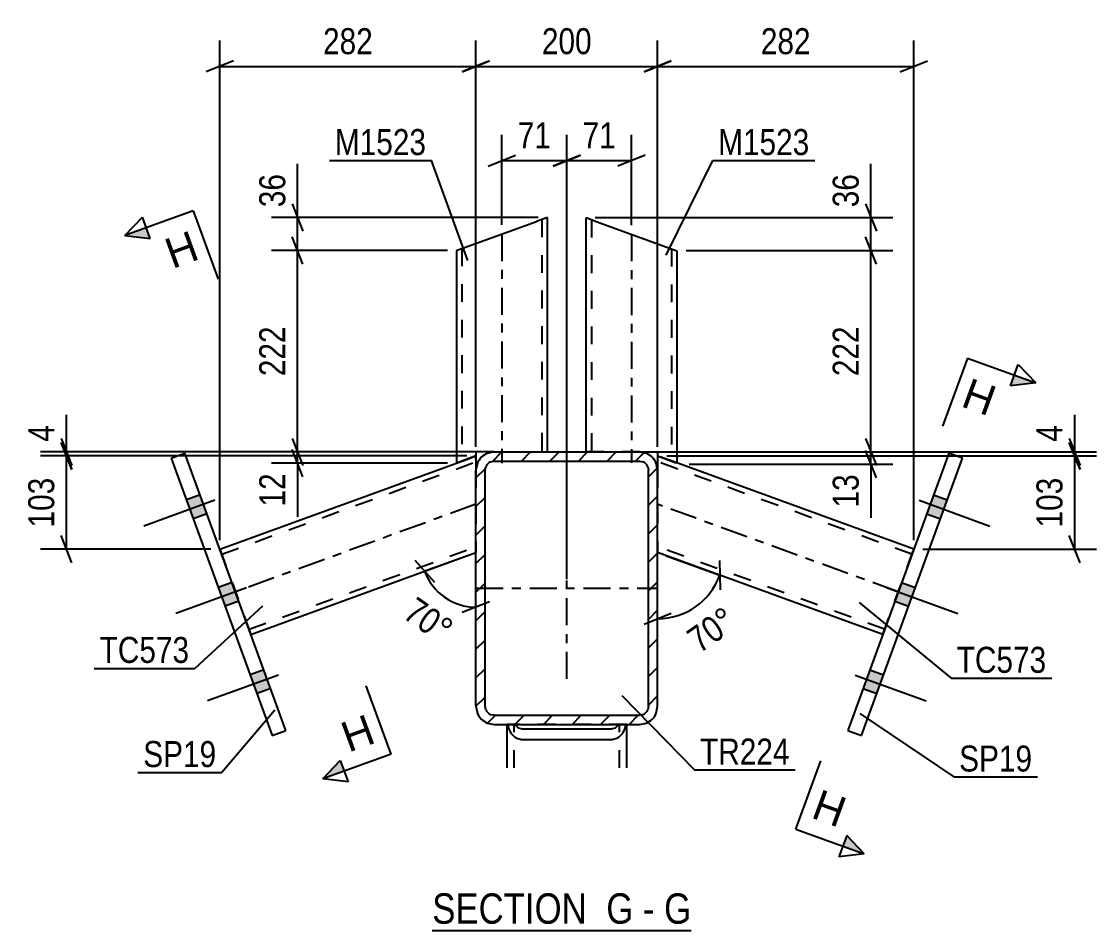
# Model space of a CAD drawing. Header units: millimetres. Extents: x -153 to 1036, y -682 to 159.
# Drawn here: x 485.4 to 603.7, y -453.6 to -353.5 of the extents above; entities that cross this region are included whole.
import ezdxf

# ---------------------------------------------------------------- set-up
doc = ezdxf.new("R2010")
doc.units = ezdxf.units.MM
doc.linetypes.add('DXK_LINE_DOT2', pattern=[3.9198, 1.9599, -1.9599])
doc.linetypes.add('DXK_LINE_DOT3', pattern=[5.9187, 2.979, -0.9799, 0.9799, -0.9799])
doc.styles.add('Arial', font='ARIAL.TTF', dxfattribs={"height": 0.2})
doc.styles.add('Arial Narrow', font='ARIALN.TTF', dxfattribs={"height": 0.2})

# ---------------------------------------------------------------- blocks, each defined once
blk = doc.blocks.new('Unknown-761548098-18 - 3685')
at = {"color": 6, "linetype": 'Continuous'}
blk.add_line((530.57, -453.58), (559.07, -453.58), dxfattribs=at)
at = {"color": 0, "linetype": 'Continuous'}
for points in [[(548.68, -452.83), (548.68, -449.33), (530.57, -449.33), (530.57, -452.83)], [(552.71, -452.83), (552.71, -449.33), (549.73, -449.33), (549.73, -452.83)], [(555.04, -452.83), (555.04, -449.33), (553.76, -449.33), (553.76, -452.83)], [(559.07, -452.83), (559.07, -449.33), (556.09, -449.33), (556.09, -452.83)]]:
    blk.add_wipeout(points, dxfattribs=at)
at = {"color": 7, "linetype": 'Continuous', "style": 'Arial Narrow'}
for s, p in [('SECTION ', (530.57, -452.83)), ('G', (549.73, -452.83)), ('G', (556.09, -452.83)), ('-', (553.76, -452.83))]:
    blk.add_text(s, height=3.34, dxfattribs=at).set_placement(p)
blk = doc.blocks.new('Bolt-761548098-3714 - 3685')
at = {"linetype": 'Continuous'}
for points in [[(505.77, -407.68), (505.02, -405.61), (503.52, -406.16), (504.27, -408.23)], [(505.77, -407.68), (505.02, -405.61), (503.52, -406.16), (504.27, -408.23)], [(505.77, -407.68), (505.02, -405.61), (503.52, -406.16), (504.27, -408.23)], [(509.28, -417.31), (508.53, -415.24), (507.02, -415.79), (507.78, -417.86)], [(509.28, -417.31), (508.53, -415.24), (507.02, -415.79), (507.78, -417.86)], [(512.79, -426.94), (512.03, -424.87), (510.53, -425.42), (511.28, -427.49)], [(512.79, -426.94), (512.03, -424.87), (510.53, -425.42), (511.28, -427.49)], [(512.79, -426.94), (512.03, -424.87), (510.53, -425.42), (511.28, -427.49)]]:
    blk.add_hatch(color=1, dxfattribs=at).paths.add_polyline_path(points)
at = {"color": 1, "linetype": 'Continuous'}
for p, q in [((505.02, -405.61), (503.52, -406.16)), ((505.02, -405.61), (503.52, -406.16)), ((505.02, -405.61), (503.52, -406.16)), ((506.62, -406.2), (498.82, -409.04)), ((506.62, -406.2), (498.82, -409.04)), ((506.62, -406.2), (498.82, -409.04)), ((505.77, -407.68), (504.27, -408.23)), ((505.77, -407.68), (504.27, -408.23)), ((505.77, -407.68), (504.27, -408.23)), ((508.53, -415.24), (507.02, -415.79)), ((508.53, -415.24), (507.02, -415.79)), ((510.12, -415.83), (502.33, -418.67)), ((510.12, -415.83), (502.33, -418.67)), ((509.28, -417.31), (507.78, -417.86)), ((509.28, -417.31), (507.78, -417.86)), ((513.63, -425.46), (505.83, -428.3)), ((513.63, -425.46), (505.83, -428.3)), ((513.63, -425.46), (505.83, -428.3)), ((512.03, -424.87), (510.53, -425.42)), ((512.03, -424.87), (510.53, -425.42)), ((512.03, -424.87), (510.53, -425.42)), ((512.79, -426.94), (511.28, -427.49)), ((512.79, -426.94), (511.28, -427.49)), ((512.79, -426.94), (511.28, -427.49))]:
    blk.add_line(p, q, dxfattribs=at)
blk = doc.blocks.new('Part-761548098-3798 - 3685')
at = {"color": 2, "linetype": 'Continuous'}
for p, q in [((538.78, -430.88), (538.78, -435.66)), ((538.88, -430.88), (538.91, -431.09)), ((539.82, -431.02), (539.75, -430.88)), ((540.08, -431.28), (539.82, -431.02)), ((540.38, -431.37), (540.08, -431.28)), ((540.38, -431.37), (550.38, -431.37)), ((550.69, -431.28), (550.38, -431.37)), ((550.95, -431.02), (550.69, -431.28)), ((551.01, -430.88), (550.95, -431.02)), ((551.86, -431.09), (551.89, -430.88)), ((551.98, -435.66), (551.98, -430.88)), ((539.77, -432.36), (540.38, -432.53)), ((540.38, -432.53), (550.38, -432.53)), ((550.38, -432.53), (551, -432.36))]:
    blk.add_line(p, q, dxfattribs=at)
at = {"color": 7, "linetype": 'DXK_LINE_DOT2'}
for p, q in [((551.98, -430.88), (538.78, -430.88)), ((539.58, -435.66), (539.58, -430.88)), ((551.18, -435.66), (551.18, -430.88))]:
    blk.add_line(p, q, dxfattribs=at)
at = {"color": 2, "linetype": 'Continuous'}
for centre, start, end in [((540.98, -430.6), 193.2949, 235.5335), ((549.79, -430.6), 304.4665, 346.7051)]:
    blk.add_arc(centre, 2.13, start, end, dxfattribs=at)
blk = doc.blocks.new('Part-761548098-3694 - 3685')
at = {"linetype": 'Continuous'}
h = blk.add_hatch(dxfattribs=at)
h.set_pattern_fill('', scale=0.7, style=0, pattern_type=0)
h.set_pattern_definition([(45, (535.3844, -428.8817), (-1.57154, 1.57154), [])])
h.paths.add_polyline_path([(535.38, -402.88), (535.38, -428.88), (535.54, -429.65), (535.97, -430.3), (536.62, -430.73), (537.38, -430.88), (553.38, -430.88), (554.15, -430.73), (554.8, -430.3), (555.23, -429.65), (555.38, -428.88), (555.38, -402.88), (555.23, -402.12), (554.8, -401.47), (554.15, -401.03), (553.38, -400.88), (537.38, -400.88), (536.62, -401.03), (535.97, -401.47), (535.54, -402.12)])
h.paths.add_polyline_path([(536.68, -402.17), (537, -401.96), (537.38, -401.88), (553.38, -401.88), (553.77, -401.96), (554.09, -402.17), (554.31, -402.5), (554.38, -402.88), (554.38, -428.88), (554.31, -429.26), (554.09, -429.59), (553.77, -429.81), (553.38, -429.88), (537.38, -429.88), (537, -429.81), (536.68, -429.59), (536.46, -429.26), (536.38, -428.88), (536.38, -402.88), (536.46, -402.5)])
at = {"color": 2, "linetype": 'Continuous'}
for p, q in [((537.38, -400.88), (536.62, -401.03)), ((537.38, -400.88), (553.38, -400.88)), ((554.15, -401.03), (553.38, -400.88)), ((535.54, -402.12), (535.38, -402.88)), ((537, -401.96), (537.38, -401.88)), ((537.38, -401.88), (553.38, -401.88)), ((553.38, -401.88), (553.77, -401.96)), ((555.38, -402.88), (555.23, -402.12)), ((535.38, -428.88), (535.38, -402.88)), ((536.38, -402.88), (536.46, -402.5)), ((536.38, -428.88), (536.38, -402.88)), ((554.31, -402.5), (554.38, -402.88)), ((554.38, -428.88), (554.38, -402.88)), ((555.38, -428.88), (555.38, -402.88)), ((535.38, -428.88), (535.54, -429.65)), ((536.46, -429.26), (536.38, -428.88)), ((554.38, -428.88), (554.31, -429.26)), ((555.23, -429.65), (555.38, -428.88)), ((537.38, -429.88), (537, -429.81)), ((537.38, -429.88), (553.38, -429.88)), ((553.77, -429.81), (553.38, -429.88)), ((536.62, -430.73), (537.38, -430.88)), ((537.38, -430.88), (553.38, -430.88)), ((553.38, -430.88), (554.15, -430.73))]:
    blk.add_line(p, q, dxfattribs=at)
at = {"color": 7, "linetype": 'DXK_LINE_DOT3'}
for p, q in [((545.38, -425.88), (545.38, -405.88)), ((535.38, -415.88), (555.38, -415.88))]:
    blk.add_line(p, q, dxfattribs=at)
at = {"color": 2, "linetype": 'Continuous'}
for centre, radius, start, end in [((537.38, -402.88), 2, 112.5, 157.5), ((553.38, -402.88), 2, 22.5, 67.5), ((537.38, -402.88), 1, 112.5, 157.5), ((553.38, -402.88), 1, 22.5, 67.5), ((537.38, -428.88), 1, 202.5, 247.5), ((553.38, -428.88), 1, 292.5, 337.5), ((537.38, -428.88), 2, 202.5, 247.5), ((553.38, -428.88), 2, 292.5, 337.5)]:
    blk.add_arc(centre, radius, start, end, dxfattribs=at)
blk = doc.blocks.new('Bolt-761548098-3715 - 3685')
at = {"linetype": 'Continuous'}
for points in [[(585.75, -405.61), (584.99, -407.68), (586.5, -408.23), (587.25, -406.16)], [(585.75, -405.61), (584.99, -407.68), (586.5, -408.23), (587.25, -406.16)], [(585.75, -405.61), (584.99, -407.68), (586.5, -408.23), (587.25, -406.16)], [(582.24, -415.24), (581.49, -417.31), (582.99, -417.86), (583.74, -415.79)], [(582.24, -415.24), (581.49, -417.31), (582.99, -417.86), (583.74, -415.79)], [(578.74, -424.88), (577.98, -426.94), (579.49, -427.49), (580.24, -425.42)], [(578.74, -424.88), (577.98, -426.94), (579.49, -427.49), (580.24, -425.42)], [(578.74, -424.88), (577.98, -426.94), (579.49, -427.49), (580.24, -425.42)]]:
    blk.add_hatch(color=1, dxfattribs=at).paths.add_polyline_path(points)
at = {"color": 1, "linetype": 'Continuous'}
for p, q in [((585.75, -405.61), (587.25, -406.16)), ((585.75, -405.61), (587.25, -406.16)), ((585.75, -405.61), (587.25, -406.16)), ((584.15, -406.2), (591.95, -409.04)), ((584.15, -406.2), (591.95, -409.04)), ((584.15, -406.2), (591.95, -409.04)), ((584.99, -407.68), (586.5, -408.23)), ((584.99, -407.68), (586.5, -408.23)), ((584.99, -407.68), (586.5, -408.23)), ((582.24, -415.24), (583.74, -415.79)), ((582.24, -415.24), (583.74, -415.79)), ((580.64, -415.83), (588.44, -418.67)), ((580.64, -415.83), (588.44, -418.67)), ((581.49, -417.31), (582.99, -417.86)), ((581.49, -417.31), (582.99, -417.86)), ((577.14, -425.46), (584.94, -428.3)), ((577.14, -425.46), (584.94, -428.3)), ((577.14, -425.46), (584.94, -428.3)), ((578.74, -424.88), (580.24, -425.42)), ((578.74, -424.88), (580.24, -425.42)), ((578.74, -424.88), (580.24, -425.42)), ((577.98, -426.94), (579.49, -427.49)), ((577.98, -426.94), (579.49, -427.49)), ((577.98, -426.94), (579.49, -427.49))]:
    blk.add_line(p, q, dxfattribs=at)
blk = doc.blocks.new('Part-761548098-3837 - 3685')
at = {"color": 2, "linetype": 'Continuous'}
for p, q in [((555.38, -401.32), (555.38, -402.6)), ((583.58, -411.58), (557.51, -402.09)), ((555.38, -402.6), (555.38, -402.88)), ((580.16, -420.98), (555.38, -411.96))]:
    blk.add_line(p, q, dxfattribs=at)
at = {"color": 7, "linetype": 'DXK_LINE_DOT2'}
for p, q in [((557.51, -402.09), (555.38, -401.32)), ((555.38, -401.32), (555.38, -401.42)), ((555.38, -401.42), (555.38, -401.69)), ((583.37, -412.14), (555.38, -401.96)), ((555.38, -402.88), (555.38, -411.96)), ((580.36, -420.41), (555.38, -411.32)), ((580.16, -420.98), (583.58, -411.58))]:
    blk.add_line(p, q, dxfattribs=at)
at = {"color": 7, "linetype": 'DXK_LINE_DOT3'}
blk.add_line((581.87, -416.28), (555.38, -406.64), dxfattribs=at)
blk = doc.blocks.new('Part-761548098-3842 - 3685')
at = {"color": 2, "linetype": 'Continuous'}
for p, q in [((501.84, -401.55), (503.35, -401.01)), ((514.46, -431.55), (503.35, -401.01)), ((501.84, -401.55), (512.96, -432.09)), ((512.96, -432.09), (514.46, -431.55))]:
    blk.add_line(p, q, dxfattribs=at)
blk = doc.blocks.new('Part-761548098-3847 - 3685')
at = {"color": 2, "linetype": 'Continuous'}
for p, q in [((587.42, -401.01), (576.31, -431.55)), ((588.93, -401.55), (587.42, -401.01)), ((577.81, -432.09), (588.93, -401.55)), ((576.31, -431.55), (577.81, -432.09))]:
    blk.add_line(p, q, dxfattribs=at)
blk = doc.blocks.new('Part-761548098-3855 - 3685')
at = {"color": 2, "linetype": 'Continuous'}
for p, q in [((507.19, -411.58), (533.24, -402.1)), ((535.38, -401.32), (535.38, -401.41)), ((535.38, -401.41), (535.38, -401.69)), ((535.38, -401.69), (535.38, -402.88)), ((510.61, -420.97), (535.38, -411.96))]:
    blk.add_line(p, q, dxfattribs=at)
at = {"color": 7, "linetype": 'DXK_LINE_DOT2'}
for p, q in [((507.4, -412.14), (535.38, -401.96)), ((533.24, -402.1), (534.44, -401.66)), ((534.44, -401.66), (535.38, -401.32)), ((535.38, -401.69), (535.38, -401.32)), ((535.38, -402.88), (535.38, -411.96)), ((507.19, -411.58), (510.61, -420.97)), ((510.41, -420.41), (535.38, -411.32))]:
    blk.add_line(p, q, dxfattribs=at)
at = {"color": 7, "linetype": 'DXK_LINE_DOT3'}
blk.add_line((535.38, -406.64), (508.9, -416.28), dxfattribs=at)
blk = doc.blocks.new('Part-761548098-3902 - 3685')
at = {"color": 2, "linetype": 'Continuous'}
for p, q in [((543.24, -375.05), (542.04, -375.48)), ((543.24, -400.88), (543.24, -375.05)), ((533.33, -378.65), (542.04, -375.48)), ((533.24, -378.69), (533.33, -378.65)), ((533.24, -378.69), (533.24, -402.1)), ((537.38, -400.88), (535.38, -400.88)), ((535.38, -400.88), (535.38, -401.32)), ((535.38, -401.32), (533.24, -402.1))]:
    blk.add_line(p, q, dxfattribs=at)
at = {"color": 7, "linetype": 'DXK_LINE_DOT2'}
for p, q in [((542.64, -375.27), (542.64, -400.88)), ((533.84, -378.47), (533.89, -378.45)), ((533.84, -378.47), (533.84, -401.88)), ((537.38, -400.88), (543.24, -400.88))]:
    blk.add_line(p, q, dxfattribs=at)
at = {"color": 7, "linetype": 'DXK_LINE_DOT3'}
blk.add_line((538.24, -376.87), (538.24, -402.1), dxfattribs=at)
blk = doc.blocks.new('Part-761548098-3917 - 3685')
at = {"color": 2, "linetype": 'Continuous'}
for p, q in [((547.51, -400.88), (547.51, -375.08)), ((547.51, -375.08), (547.61, -375.11)), ((547.61, -375.11), (547.87, -375.21)), ((547.87, -375.21), (548.71, -375.52)), ((548.71, -375.52), (557.51, -378.72)), ((557.51, -378.72), (557.51, -402.09)), ((553.38, -400.88), (555.38, -400.88)), ((555.38, -400.88), (555.38, -401.32)), ((555.38, -401.32), (557.42, -402.06)), ((557.51, -402.09), (557.42, -402.06))]:
    blk.add_line(p, q, dxfattribs=at)
at = {"color": 7, "linetype": 'DXK_LINE_DOT2'}
for p, q in [((547.87, -375.21), (548.48, -375.43)), ((548.11, -375.3), (548.11, -400.88)), ((548.11, -375.3), (548.16, -375.31)), ((548.25, -375.35), (548.71, -375.52)), ((556.91, -378.5), (556.91, -401.87)), ((553.38, -400.88), (547.51, -400.88))]:
    blk.add_line(p, q, dxfattribs=at)
at = {"color": 7, "linetype": 'DXK_LINE_DOT3'}
blk.add_line((552.51, -376.9), (552.51, -402.09), dxfattribs=at)
blk = doc.blocks.new('StraightDimension-761548098-3953 - 3685')
at = {"color": 7, "linetype": 'Continuous'}
for p, q in [((507.19, -410.58), (507.19, -355.57)), ((535.38, -400.32), (535.38, -355.57)), ((508.69, -357.82), (505.69, -359.02)), ((507.19, -358.42), (535.38, -358.42)), ((533.88, -359.02), (536.88, -357.82))]:
    blk.add_line(p, q, dxfattribs=at)
at = {"color": 0}
blk.add_wipeout([(524.63, -357.67), (524.63, -353.47), (517.95, -353.47), (517.95, -357.67)], dxfattribs=at)
at = {"color": 3, "style": 'Arial Narrow'}
blk.add_text('282', height=2.863, dxfattribs=at).set_placement((518.55, -357.07))
blk = doc.blocks.new('StraightDimension-761548098-4061 - 3685')
at = {"color": 7, "linetype": 'Continuous'}
for p, q in [((516.34, -380.19), (515.14, -377.19)), ((532.24, -378.69), (512.89, -378.69)), ((515.74, -400.88), (515.74, -378.69)), ((515.14, -399.38), (516.34, -402.38)), ((534.38, -400.88), (512.89, -400.88))]:
    blk.add_line(p, q, dxfattribs=at)
at = {"color": 0}
blk.add_wipeout([(514.99, -386.44), (510.79, -386.44), (510.79, -393.13), (514.99, -393.13)], dxfattribs=at)
at = {"color": 3, "style": 'Arial Narrow'}
blk.add_text('222', height=2.863, rotation=90.0002, dxfattribs=at).set_placement((514.39, -392.53))
blk = doc.blocks.new('StraightDimension-761548098-4078 - 3685')
at = {"color": 7, "linetype": 'Continuous'}
for p, q in [((578.26, -399.38), (579.46, -402.38)), ((556.38, -400.88), (581.26, -400.88)), ((579.46, -403.71), (578.26, -400.71)), ((578.86, -402.21), (578.86, -400.88)), ((558.84, -402.21), (581.26, -402.21)), ((578.86, -402.21), (578.86, -408.12)), ((578.86, -402.21), (578.86, -408.12))]:
    blk.add_line(p, q, dxfattribs=at)
at = {"color": 0}
blk.add_wipeout([(578.11, -402.74), (573.91, -402.74), (573.91, -407.59), (578.11, -407.59)], dxfattribs=at)
at = {"color": 3, "style": 'Arial Narrow'}
blk.add_text('13', height=2.863, rotation=90.0002, dxfattribs=at).set_placement((577.51, -406.99))
blk = doc.blocks.new('StraightDimension-761548098-4054 - 3685')
at = {"color": 7, "linetype": 'Continuous'}
for p, q in [((515.14, -399.38), (516.34, -402.38)), ((534.38, -400.88), (512.89, -400.88)), ((516.34, -403.6), (515.14, -400.6)), ((515.74, -402.1), (515.74, -400.88)), ((532.24, -402.1), (512.89, -402.1)), ((515.74, -402.1), (515.74, -408.01)), ((515.74, -402.1), (515.74, -408.01))]:
    blk.add_line(p, q, dxfattribs=at)
at = {"color": 0}
blk.add_wipeout([(514.99, -402.62), (510.79, -402.62), (510.79, -407.48), (514.99, -407.48)], dxfattribs=at)
at = {"color": 3, "style": 'Arial Narrow'}
blk.add_text('12', height=2.863, rotation=90.0002, dxfattribs=at).set_placement((514.39, -406.88))
blk = doc.blocks.new('StraightDimension-761548098-3990 - 3685')
at = {"color": 7, "linetype": 'Continuous'}
for p, q in [((601.29, -400.88), (601.29, -396.8)), ((601.29, -400.88), (601.29, -396.8)), ((600.69, -399.38), (601.89, -402.38)), ((601.89, -402.82), (600.69, -399.82)), ((553.98, -400.88), (603.69, -400.88)), ((601.29, -401.32), (601.29, -400.88)), ((556.38, -401.32), (603.69, -401.32))]:
    blk.add_line(p, q, dxfattribs=at)
at = {"color": 0}
blk.add_wipeout([(600.54, -397.33), (596.34, -397.33), (596.34, -400.36), (600.54, -400.36)], dxfattribs=at)
at = {"color": 3, "style": 'Arial Narrow'}
blk.add_text('4', height=2.86, rotation=90.0002, dxfattribs=at).set_placement((599.94, -399.76))
blk = doc.blocks.new('AngleDimension-761548098-3926 - 3685')
at = {"color": 7, "linetype": 'Continuous'}
for p, q in [((528.66, -412.81), (530.81, -415.22)), ((529.74, -414.02), (535.38, -411.96)), ((534.44, -412.3), (529.74, -414.02)), ((535.38, -417.97), (535.38, -411.96)), ((536.88, -417.37), (533.88, -418.57))]:
    blk.add_line(p, q, dxfattribs=at)
blk.add_arc((535.38, -411.96), 6.01, 200.0001, 270, dxfattribs=at)
at = {"color": 0}
blk.add_wipeout([(531.66, -422.91), (534.07, -419.47), (528.78, -415.77), (526.37, -419.21)], dxfattribs=at)
at = {"color": 3, "style": 'Arial Narrow'}
blk.add_text('70°', height=2.863, rotation=-35.002, dxfattribs=at).set_placement((527.2, -419.06))
blk = doc.blocks.new('StraightDimension-761548098-3928 - 3685')
at = {"color": 7, "linetype": 'Continuous'}
for p, q in [((555.38, -400.32), (555.38, -355.57)), ((583.58, -410.58), (583.58, -355.57)), ((556.88, -357.82), (553.88, -359.02)), ((555.38, -358.42), (583.58, -358.42)), ((582.08, -359.02), (585.08, -357.82))]:
    blk.add_line(p, q, dxfattribs=at)
at = {"color": 0}
blk.add_wipeout([(572.82, -357.67), (572.82, -353.47), (566.14, -353.47), (566.14, -357.67)], dxfattribs=at)
at = {"color": 3, "style": 'Arial Narrow'}
blk.add_text('282', height=2.863, dxfattribs=at).set_placement((566.74, -357.07))
blk = doc.blocks.new('StraightDimension-761548098-4071 - 3685')
at = {"color": 7, "linetype": 'Continuous'}
for p, q in [((579.46, -380.19), (578.26, -377.19)), ((558.52, -378.69), (581.26, -378.69)), ((578.86, -400.88), (578.86, -378.69)), ((578.26, -399.38), (579.46, -402.38)), ((556.38, -400.88), (581.26, -400.88))]:
    blk.add_line(p, q, dxfattribs=at)
at = {"color": 0}
blk.add_wipeout([(578.11, -386.44), (573.91, -386.44), (573.91, -393.13), (578.11, -393.13)], dxfattribs=at)
at = {"color": 3, "style": 'Arial Narrow'}
blk.add_text('222', height=2.863, rotation=90.0002, dxfattribs=at).set_placement((577.51, -392.53))
blk = doc.blocks.new('StraightDimension-761548098-3943 - 3685')
at = {"color": 7, "linetype": 'Continuous'}
for p, q in [((535.38, -400.32), (535.38, -355.57)), ((555.38, -400.32), (555.38, -355.57)), ((536.88, -357.82), (533.88, -359.02)), ((535.38, -358.42), (555.38, -358.42)), ((553.88, -359.02), (556.88, -357.82))]:
    blk.add_line(p, q, dxfattribs=at)
at = {"color": 0}
blk.add_wipeout([(548.73, -357.67), (548.73, -353.47), (542.04, -353.47), (542.04, -357.67)], dxfattribs=at)
at = {"color": 3, "style": 'Arial Narrow'}
blk.add_text('200', height=2.863, dxfattribs=at).set_placement((542.64, -357.07))
blk = doc.blocks.new('AngleDimension-761548098-3967 - 3685')
at = {"color": 7, "linetype": 'Continuous'}
for p, q in [((562.23, -414.45), (555.38, -411.96)), ((555.38, -419.24), (555.38, -411.96)), ((556.32, -412.3), (562.23, -414.45)), ((562.18, -412.84), (562.28, -416.07)), ((553.88, -419.84), (556.88, -418.64))]:
    blk.add_line(p, q, dxfattribs=at)
blk.add_arc((555.38, -411.96), 7.28, 270, 340, dxfattribs=at)
at = {"color": 0}
blk.add_wipeout([(565.13, -420.25), (562.72, -416.81), (557.43, -420.52), (559.84, -423.96)], dxfattribs=at)
at = {"color": 3, "style": 'Arial Narrow'}
blk.add_text('70°', height=2.863, rotation=35.002, dxfattribs=at).set_placement((559.99, -423.12))
blk = doc.blocks.new('StraightDimension-761548098-3969 - 3685')
at = {"color": 7, "linetype": 'Continuous'}
for p, q in [((490.31, -400.88), (490.31, -396.8)), ((490.31, -400.88), (490.31, -396.8)), ((489.71, -399.38), (490.91, -402.38)), ((490.91, -402.82), (489.71, -399.82)), ((536.78, -400.88), (487.46, -400.88)), ((490.31, -401.32), (490.31, -400.88)), ((534.38, -401.32), (487.46, -401.32))]:
    blk.add_line(p, q, dxfattribs=at)
at = {"color": 0}
blk.add_wipeout([(489.56, -397.33), (485.36, -397.33), (485.36, -400.36), (489.56, -400.36)], dxfattribs=at)
at = {"color": 3, "style": 'Arial Narrow'}
blk.add_text('4', height=2.86, rotation=90.0002, dxfattribs=at).set_placement((488.96, -399.76))
blk = doc.blocks.new('StraightDimension-761548098-3982 - 3685')
at = {"color": 7, "linetype": 'Continuous'}
for p, q in [((489.71, -399.82), (490.91, -402.82)), ((534.38, -401.32), (487.46, -401.32)), ((490.31, -411.58), (490.31, -401.32)), ((490.91, -413.08), (489.71, -410.08)), ((506.19, -411.58), (487.46, -411.58))]:
    blk.add_line(p, q, dxfattribs=at)
at = {"color": 0}
blk.add_wipeout([(489.56, -403.11), (485.36, -403.11), (485.36, -409.79), (489.56, -409.79)], dxfattribs=at)
at = {"color": 3, "style": 'Arial Narrow'}
blk.add_text('103', height=2.863, rotation=90.0002, dxfattribs=at).set_placement((488.96, -409.19))
blk = doc.blocks.new('StraightDimension-761548098-4003 - 3685')
at = {"color": 7, "linetype": 'Continuous'}
for p, q in [((600.69, -399.82), (601.89, -402.82)), ((556.38, -401.32), (603.69, -401.32)), ((601.29, -411.58), (601.29, -401.32)), ((601.89, -413.08), (600.69, -410.08)), ((584.58, -411.58), (603.69, -411.58))]:
    blk.add_line(p, q, dxfattribs=at)
at = {"color": 0}
blk.add_wipeout([(600.54, -403.11), (596.34, -403.11), (596.34, -409.79), (600.54, -409.79)], dxfattribs=at)
at = {"color": 3, "style": 'Arial Narrow'}
blk.add_text('103', height=2.863, rotation=90.0002, dxfattribs=at).set_placement((599.94, -409.19))
blk = doc.blocks.new('StraightDimension-761548098-4011 - 3685')
at = {"color": 7, "linetype": 'Continuous'}
for p, q in [((545.38, -414.88), (545.38, -365.94)), ((552.51, -375.9), (552.51, -365.94)), ((543.88, -369.39), (546.88, -368.19)), ((545.38, -368.79), (552.51, -368.79)), ((554.01, -368.19), (551.01, -369.39))]:
    blk.add_line(p, q, dxfattribs=at)
at = {"color": 0}
blk.add_wipeout([(551.38, -368.04), (551.38, -363.84), (546.52, -363.84), (546.52, -368.04)], dxfattribs=at)
at = {"color": 3, "style": 'Arial Narrow'}
blk.add_text('71', height=2.863, dxfattribs=at).set_placement((547.12, -367.44))
blk = doc.blocks.new('StraightDimension-761548098-4032 - 3685')
at = {"color": 7, "linetype": 'Continuous'}
for p, q in [((538.24, -375.86), (538.24, -365.94)), ((545.38, -414.88), (545.38, -365.94)), ((536.74, -369.39), (539.74, -368.19)), ((538.24, -368.79), (545.38, -368.79)), ((546.88, -368.19), (543.88, -369.39))]:
    blk.add_line(p, q, dxfattribs=at)
at = {"color": 0}
blk.add_wipeout([(544.24, -368.04), (544.24, -363.84), (539.38, -363.84), (539.38, -368.04)], dxfattribs=at)
at = {"color": 3, "style": 'Arial Narrow'}
blk.add_text('71', height=2.863, dxfattribs=at).set_placement((539.98, -367.44))
blk = doc.blocks.new('StraightDimension-761548098-4068 - 3685')
at = {"color": 7, "linetype": 'Continuous'}
for p, q in [((515.74, -375.05), (515.74, -369.14)), ((515.74, -375.05), (515.74, -369.14)), ((515.14, -373.55), (516.34, -376.55)), ((542.24, -375.05), (512.89, -375.05)), ((515.74, -378.69), (515.74, -375.05)), ((516.34, -380.19), (515.14, -377.19)), ((532.24, -378.69), (512.89, -378.69))]:
    blk.add_line(p, q, dxfattribs=at)
at = {"color": 0}
blk.add_wipeout([(514.99, -369.66), (510.79, -369.66), (510.79, -374.52), (514.99, -374.52)], dxfattribs=at)
at = {"color": 3, "style": 'Arial Narrow'}
blk.add_text('36', height=2.863, rotation=90.0002, dxfattribs=at).set_placement((514.39, -373.92))
blk = doc.blocks.new('StraightDimension-761548098-4070 - 3685')
at = {"color": 7, "linetype": 'Continuous'}
for p, q in [((578.86, -375.05), (578.86, -369.15)), ((578.86, -375.05), (578.86, -369.15)), ((578.26, -373.55), (579.46, -376.55)), ((548.52, -375.05), (581.26, -375.05)), ((578.86, -378.69), (578.86, -375.05)), ((579.46, -380.19), (578.26, -377.19)), ((558.52, -378.69), (581.26, -378.69))]:
    blk.add_line(p, q, dxfattribs=at)
at = {"color": 0}
blk.add_wipeout([(578.11, -369.67), (573.91, -369.67), (573.91, -374.53), (578.11, -374.53)], dxfattribs=at)
at = {"color": 3, "style": 'Arial Narrow'}
blk.add_text('36', height=2.863, rotation=90.0002, dxfattribs=at).set_placement((577.51, -373.93))
blk = doc.blocks.new('Mark-761548098-3913 - 3685')
at = {"color": 30, "linetype": 'Continuous'}
for p, q in [((556.33, -379.21), (561.44, -368.78)), ((561.44, -368.78), (572.69, -368.78))]:
    blk.add_line(p, q, dxfattribs=at)
at = {"color": 0}
blk.add_wipeout([(572.09, -368.18), (572.09, -365.18), (562.04, -365.18), (562.04, -368.18)], dxfattribs=at)
blk.add_wipeout([(572.09, -368.18), (572.09, -365.18), (562.04, -365.18), (562.04, -368.18)], dxfattribs=at)
at = {"color": 3, "style": 'Arial Narrow'}
blk.add_text('M1523', height=2.863, dxfattribs=at).set_placement((562.04, -368.18))
blk = doc.blocks.new('Mark-761548098-3690 - 3685')
at = {"color": 30, "linetype": 'Continuous'}
for p, q in [((551.44, -427.7), (559.45, -435.9)), ((559.45, -435.9), (570.52, -435.9))]:
    blk.add_line(p, q, dxfattribs=at)
at = {"color": 0}
blk.add_wipeout([(569.92, -435.3), (569.92, -432.3), (560.05, -432.3), (560.05, -435.3)], dxfattribs=at)
blk.add_wipeout([(569.92, -435.3), (569.92, -432.3), (560.05, -432.3), (560.05, -435.3)], dxfattribs=at)
at = {"color": 3, "style": 'Arial Narrow'}
blk.add_text('TR224', height=2.863, dxfattribs=at).set_placement((560.05, -435.3))
blk = doc.blocks.new('Mark-761548098-3838 - 3685')
at = {"color": 30, "linetype": 'Continuous'}
for p in [(513.24, -429.32), (498.16, -436.18)]:
    blk.add_line(p, (507.4, -436.18), dxfattribs=at)
at = {"color": 0}
blk.add_wipeout([(506.8, -435.58), (506.8, -432.58), (498.76, -432.58), (498.76, -435.58)], dxfattribs=at)
blk.add_wipeout([(506.8, -435.58), (506.8, -432.58), (498.76, -432.58), (498.76, -435.58)], dxfattribs=at)
at = {"color": 3, "style": 'Arial Narrow'}
blk.add_text('SP19', height=2.863, dxfattribs=at).set_placement((498.76, -435.58))
blk = doc.blocks.new('Mark-761548098-3833 - 3685')
at = {"color": 30, "linetype": 'Continuous'}
for p, q in [((577.55, -417.45), (587.7, -425.8)), ((587.7, -425.8), (598.76, -425.8))]:
    blk.add_line(p, q, dxfattribs=at)
at = {"color": 0}
blk.add_wipeout([(598.16, -425.2), (598.16, -422.2), (588.3, -422.2), (588.3, -425.2)], dxfattribs=at)
blk.add_wipeout([(598.16, -425.2), (598.16, -422.2), (588.3, -422.2), (588.3, -425.2)], dxfattribs=at)
at = {"color": 3, "style": 'Arial Narrow'}
blk.add_text('TC573', height=2.863, dxfattribs=at).set_placement((588.3, -425.2))
blk = doc.blocks.new('Mark-761548098-3843 - 3685')
at = {"color": 30, "linetype": 'Continuous'}
for p, q in [((577.63, -429.69), (587.97, -436.67)), ((587.97, -436.67), (597.21, -436.67))]:
    blk.add_line(p, q, dxfattribs=at)
at = {"color": 0}
blk.add_wipeout([(596.61, -436.07), (596.61, -433.07), (588.57, -433.07), (588.57, -436.07)], dxfattribs=at)
blk.add_wipeout([(596.61, -436.07), (596.61, -433.07), (588.57, -433.07), (588.57, -436.07)], dxfattribs=at)
at = {"color": 3, "style": 'Arial Narrow'}
blk.add_text('SP19', height=2.863, dxfattribs=at).set_placement((588.57, -436.07))
blk = doc.blocks.new('Mark-761548098-3851 - 3685')
at = {"color": 30, "linetype": 'Continuous'}
for p in [(511.9, -417.86), (493.36, -424.71)]:
    blk.add_line(p, (504.42, -424.71), dxfattribs=at)
at = {"color": 0}
blk.add_wipeout([(503.82, -424.11), (503.82, -421.11), (493.96, -421.11), (493.96, -424.11)], dxfattribs=at)
blk.add_wipeout([(503.82, -424.11), (503.82, -421.11), (493.96, -421.11), (493.96, -424.11)], dxfattribs=at)
at = {"color": 3, "style": 'Arial Narrow'}
blk.add_text('TC573', height=2.863, dxfattribs=at).set_placement((493.96, -424.11))
blk = doc.blocks.new('Mark-761548098-3898 - 3685')
at = {"color": 30, "linetype": 'Continuous'}
for p in [(519.25, -368.78), (534.49, -379.79)]:
    blk.add_line(p, (530.5, -368.78), dxfattribs=at)
at = {"color": 0}
blk.add_wipeout([(529.9, -368.18), (529.9, -365.18), (519.85, -365.18), (519.85, -368.18)], dxfattribs=at)
blk.add_wipeout([(529.9, -368.18), (529.9, -365.18), (519.85, -365.18), (519.85, -368.18)], dxfattribs=at)
at = {"color": 3, "style": 'Arial Narrow'}
blk.add_text('M1523', height=2.863, dxfattribs=at).set_placement((519.85, -368.18))
blk = doc.blocks.new('SectionMark-761548098-26823 - 3685')
at = {"linetype": 'Continuous'}
for points in [[(594.22, -393.59), (594.65, -392.41), (597, -393.27)], [(575.77, -444.3), (576.19, -443.12), (578.12, -445.15)]]:
    blk.add_hatch(color=6, dxfattribs=at).paths.add_polyline_path(points)
at = {"color": 6, "linetype": 'Continuous'}
for p, q in [((594.22, -393.59), (595.08, -391.24)), ((595.08, -391.24), (597, -393.27)), ((597, -393.27), (594.22, -393.59)), ((576.19, -443.12), (575.34, -445.47)), ((578.12, -445.15), (576.19, -443.12)), ((578.12, -445.15), (575.34, -445.47))]:
    blk.add_line(p, q, dxfattribs=at)
at = {"color": 0, "linetype": 'Continuous'}
for points in [[(591.79, -396.96), (592.99, -393.67), (589.82, -392.52), (588.63, -395.81)], [(575.3, -442.27), (576.5, -438.98), (573.33, -437.83), (572.14, -441.11)]]:
    blk.add_wipeout(points, dxfattribs=at)
at = {"color": 6, "linetype": 'Continuous'}
for p, q in [((589.48, -390.53), (586.75, -398.05)), ((589.48, -390.53), (597, -393.27)), ((570.6, -442.42), (573.33, -434.9)), ((570.6, -442.42), (578.12, -445.15))]:
    blk.add_line(p, q, dxfattribs=at)
at = {"color": 3, "linetype": 'Continuous', "style": 'Arial'}
for p in [(588.63, -395.81), (572.14, -441.11)]:
    blk.add_text('H', height=3.34, rotation=-20.002, dxfattribs=at).set_placement(p)
blk = doc.blocks.new('SectionMark-761548098-26001 - 3685')
at = {"linetype": 'Continuous'}
for points in [[(499.1, -376.19), (499.53, -377.37), (496.75, -377.05)], [(520.45, -434.86), (520.88, -436.03), (518.53, -436.89)]]:
    blk.add_hatch(color=6, dxfattribs=at).paths.add_polyline_path(points)
at = {"color": 6, "linetype": 'Continuous'}
for p, q in [((496.75, -377.05), (498.68, -375.02)), ((499.53, -377.37), (498.68, -375.02)), ((496.75, -377.05), (499.53, -377.37)), ((518.53, -436.89), (520.45, -434.86)), ((520.45, -434.86), (521.31, -437.21)), ((521.31, -437.21), (518.53, -436.89))]:
    blk.add_line(p, q, dxfattribs=at)
at = {"color": 0, "linetype": 'Continuous'}
for points in [[(505.13, -379.59), (503.93, -376.3), (500.76, -377.45), (501.96, -380.74)], [(524.51, -432.85), (523.32, -429.56), (520.15, -430.71), (521.35, -434)]]:
    blk.add_wipeout(points, dxfattribs=at)
at = {"color": 6, "linetype": 'Continuous'}
for p, q in [((504.27, -374.31), (496.75, -377.05)), ((504.27, -374.31), (507.01, -381.83)), ((526.05, -434.15), (523.31, -426.63)), ((526.05, -434.15), (518.53, -436.89))]:
    blk.add_line(p, q, dxfattribs=at)
at = {"color": 3, "linetype": 'Continuous', "style": 'Arial'}
for p in [(501.96, -380.74), (521.35, -434)]:
    blk.add_text('H', height=3.34, rotation=20.002, dxfattribs=at).set_placement(p)

msp = doc.modelspace()

# ---------------------------------------------------------------- block references
for name in ['Part-761548098-3902 - 3685', 'Part-761548098-3917 - 3685', 'Part-761548098-3842 - 3685', 'Part-761548098-3694 - 3685', 'Part-761548098-3847 - 3685', 'Part-761548098-3855 - 3685', 'Part-761548098-3837 - 3685', 'Bolt-761548098-3714 - 3685', 'Bolt-761548098-3715 - 3685', 'Part-761548098-3798 - 3685', 'Unknown-761548098-18 - 3685']:
    msp.add_blockref(name, (0, 0))

# ---------------------------------------------------------------- next in the draw order: block references
for name in ['StraightDimension-761548098-3953 - 3685', 'StraightDimension-761548098-4078 - 3685', 'AngleDimension-761548098-3926 - 3685', 'AngleDimension-761548098-3967 - 3685', 'Mark-761548098-3833 - 3685', 'Mark-761548098-3851 - 3685', 'Mark-761548098-3690 - 3685', 'Mark-761548098-3838 - 3685', 'Mark-761548098-3843 - 3685']:
    msp.add_blockref(name, (0, 0))

# ---------------------------------------------------------------- next in the draw order: block references
for name in ['StraightDimension-761548098-4061 - 3685', 'StraightDimension-761548098-3990 - 3685']:
    msp.add_blockref(name, (0, 0))

# ---------------------------------------------------------------- next in the draw order: block references
for name in ['StraightDimension-761548098-3928 - 3685', 'StraightDimension-761548098-4054 - 3685']:
    msp.add_blockref(name, (0, 0))

# ---------------------------------------------------------------- next in the draw order: block references
msp.add_blockref('StraightDimension-761548098-4071 - 3685', (0, 0))

# ---------------------------------------------------------------- next in the draw order: block references
msp.add_blockref('StraightDimension-761548098-3943 - 3685', (0, 0))

# ---------------------------------------------------------------- next in the draw order: block references
for name in ['StraightDimension-761548098-4011 - 3685', 'StraightDimension-761548098-3969 - 3685', 'StraightDimension-761548098-4003 - 3685']:
    msp.add_blockref(name, (0, 0))

# ---------------------------------------------------------------- next in the draw order: block references
for name in ['StraightDimension-761548098-4032 - 3685', 'StraightDimension-761548098-4070 - 3685', 'SectionMark-761548098-26823 - 3685', 'StraightDimension-761548098-3982 - 3685']:
    msp.add_blockref(name, (0, 0))

# ---------------------------------------------------------------- next in the draw order: block references
for name in ['Mark-761548098-3913 - 3685', 'StraightDimension-761548098-4068 - 3685']:
    msp.add_blockref(name, (0, 0))

# ---------------------------------------------------------------- next in the draw order: block references
msp.add_blockref('Mark-761548098-3898 - 3685', (0, 0))

# ---------------------------------------------------------------- next in the draw order: block references
msp.add_blockref('SectionMark-761548098-26001 - 3685', (0, 0))

doc.saveas('drawing.dxf')
